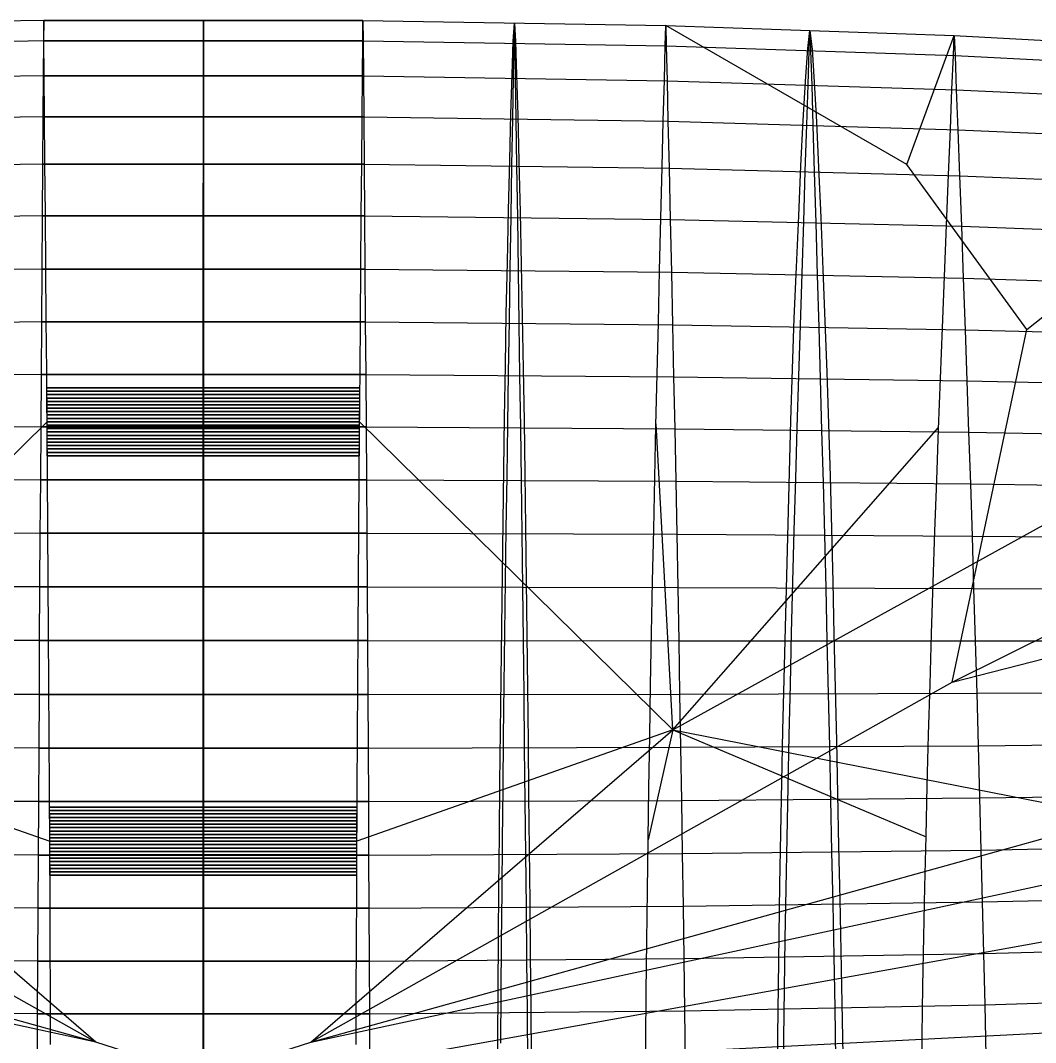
# Model space of a CAD drawing. Extents: x -449 to 449, y -4 to 308.
# Drawn here: x -32.1 to 146.2, y 128.7 to 308.2 of the extents above; entities that cross this region are included whole.
import ezdxf

# ---------------------------------------------------------------- set-up
doc = ezdxf.new("R2010")
doc.units = 0

msp = doc.modelspace()

# ---------------------------------------------------------------- linework, layer by layer
at = {"layer": 'default', "color": 5, "linetype": 'CONTINUOUS'}
for p, q in [((-28.046, 308.178, -10.977), (-81.242, 307.263, -6.182)), ((-28.046, 308.178, -10.977), (-81.242, 307.263, -6.182)), ((-28.046, 308.178, -10.977), (-28.075, 304.575, -11.647)), ((-28.046, 308.178, -10.977), (28.046, 308.178, -10.977)), ((28.046, 308.178, -10.977), (-28.046, 308.178, -10.977)), ((28.046, 308.178, -10.977), (-28.046, 308.178, -10.977)), ((28.046, 308.178, -10.977), (28.075, 304.575, -11.647)), ((28.046, 308.178, -10.977), (81.242, 307.263, -6.182)), ((28.046, 308.178, -10.977), (81.242, 307.263, -6.182)), ((81.242, 307.263, -6.182), (81.326, 303.69, -6.844)), ((81.242, 307.263, -6.182), (131.929, 305.525, 2.81)), ((81.242, 307.263, -6.182), (131.929, 305.525, 2.81)), ((131.929, 305.525, 2.81), (132.065, 302.009, 2.165)), ((131.929, 305.525, 2.81), (180.661, 302.982, 15.759)), ((131.929, 305.525, 2.81), (180.661, 302.982, 15.759)), ((-28.075, 304.575, -11.647), (-81.326, 303.69, -6.844)), ((-28.075, 304.575, -11.647), (-28.124, 298.434, -12.774)), ((-28.075, 304.575, -11.647), (28.075, 304.575, -11.647)), ((28.075, 304.575, -11.647), (-28.075, 304.575, -11.647)), ((28.075, 304.575, -11.647), (28.124, 298.434, -12.774)), ((28.075, 304.575, -11.647), (81.326, 303.69, -6.844)), ((81.326, 303.69, -6.844), (81.468, 297.6, -7.956)), ((81.326, 303.69, -6.844), (132.065, 302.009, 2.165)), ((132.065, 302.009, 2.165), (132.295, 296.016, 1.081)), ((132.065, 302.009, 2.165), (180.845, 299.55, 15.139)), ((-28.124, 298.434, -12.774), (-81.468, 297.6, -7.956)), ((-28.124, 298.434, -12.774), (-28.18, 291.238, -14.086)), ((-28.124, 298.434, -12.774), (28.124, 298.434, -12.774)), ((28.124, 298.434, -12.774), (-28.124, 298.434, -12.774)), ((28.124, 298.434, -12.774), (28.18, 291.238, -14.086)), ((28.124, 298.434, -12.774), (81.468, 297.6, -7.956)), ((81.468, 297.6, -7.956), (81.634, 290.463, -9.252)), ((81.468, 297.6, -7.956), (132.295, 296.016, 1.081)), ((132.295, 296.016, 1.081), (132.562, 288.993, -0.181)), ((132.295, 296.016, 1.081), (181.155, 293.703, 14.097)), ((-28.18, 291.238, -14.086), (-81.634, 290.463, -9.252)), ((-28.18, 291.238, -14.086), (-28.244, 282.94, -15.575)), ((-28.18, 291.238, -14.086), (28.18, 291.238, -14.086)), ((28.18, 291.238, -14.086), (-28.18, 291.238, -14.086)), ((28.18, 291.238, -14.086), (28.244, 282.94, -15.575)), ((28.18, 291.238, -14.086), (81.634, 290.463, -9.252)), ((81.634, 290.463, -9.252), (81.821, 282.233, -10.721)), ((81.634, 290.463, -9.252), (132.562, 288.993, -0.181)), ((132.562, 288.993, -0.181), (132.864, 280.895, -1.614)), ((132.562, 288.993, -0.181), (181.516, 286.851, 12.883)), ((-28.244, 282.94, -15.575), (-81.821, 282.233, -10.721)), ((-28.244, 282.94, -15.575), (-28.313, 273.85, -17.184)), ((-28.244, 282.94, -15.575), (28.244, 282.94, -15.575)), ((28.244, 282.94, -15.575), (-28.244, 282.94, -15.575)), ((28.244, 282.94, -15.575), (28.313, 273.85, -17.184)), ((28.244, 282.94, -15.575), (81.821, 282.233, -10.721)), ((81.821, 282.233, -10.721), (82.024, 273.219, -12.309)), ((81.821, 282.233, -10.721), (132.864, 280.895, -1.614)), ((132.864, 280.895, -1.614), (133.192, 272.025, -3.161)), ((132.864, 280.895, -1.614), (181.925, 278.949, 11.506)), ((-28.313, 273.85, -17.184), (-82.024, 273.219, -12.309)), ((-28.313, 273.85, -17.184), (-28.383, 264.501, -18.81)), ((-28.313, 273.85, -17.184), (28.313, 273.85, -17.184)), ((28.313, 273.85, -17.184), (-28.313, 273.85, -17.184)), ((28.313, 273.85, -17.184), (28.383, 264.501, -18.81)), ((28.313, 273.85, -17.184), (82.024, 273.219, -12.309)), ((82.024, 273.219, -12.309), (82.228, 263.947, -13.914)), ((82.024, 273.219, -12.309), (133.192, 272.025, -3.161)), ((133.192, 272.025, -3.161), (133.523, 262.901, -4.726)), ((133.192, 272.025, -3.161), (182.368, 270.294, 10.018)), ((-28.383, 264.501, -18.81), (-82.228, 263.947, -13.914)), ((-28.383, 264.501, -18.81), (-28.451, 255.222, -20.391)), ((-28.383, 264.501, -18.81), (28.383, 264.501, -18.81)), ((28.383, 264.501, -18.81), (-28.383, 264.501, -18.81)), ((28.383, 264.501, -18.81), (28.451, 255.222, -20.391)), ((28.383, 264.501, -18.81), (82.228, 263.947, -13.914)), ((82.228, 263.947, -13.914), (82.428, 254.744, -15.475)), ((82.228, 263.947, -13.914), (133.523, 262.901, -4.726)), ((133.523, 262.901, -4.726), (133.844, 253.845, -6.247)), ((133.523, 262.901, -4.726), (182.815, 261.391, 8.512)), ((-28.451, 255.222, -20.391), (-82.428, 254.744, -15.475)), ((-28.451, 255.222, -20.391), (-28.517, 246.012, -21.926)), ((-28.451, 255.222, -20.391), (28.451, 255.222, -20.391)), ((28.451, 255.222, -20.391), (-28.451, 255.222, -20.391)), ((28.451, 255.222, -20.391), (28.517, 246.012, -21.926)), ((28.451, 255.222, -20.391), (82.428, 254.744, -15.475)), ((82.428, 254.744, -15.475), (82.621, 245.61, -16.99)), ((82.428, 254.744, -15.475), (133.844, 253.845, -6.247)), ((133.844, 253.845, -6.247), (134.157, 244.856, -7.725)), ((133.844, 253.845, -6.247), (183.25, 252.555, 7.049)), ((-28.517, 246.012, -21.926), (-82.621, 245.61, -16.99)), ((-28.517, 246.012, -21.926), (-28.581, 236.781, -23.43)), ((-28.517, 246.012, -21.926), (28.517, 246.012, -21.926)), ((28.517, 246.012, -21.926), (-28.517, 246.012, -21.926)), ((28.517, 246.012, -21.926), (28.581, 236.781, -23.43)), ((28.517, 246.012, -21.926), (82.621, 245.61, -16.99)), ((82.621, 245.61, -16.99), (82.81, 236.455, -18.475)), ((82.621, 245.61, -16.99), (134.157, 244.856, -7.725)), ((134.157, 244.856, -7.725), (134.463, 235.848, -9.172)), ((134.157, 244.856, -7.725), (183.673, 243.785, 5.628)), ((-28.581, 236.781, -23.43), (-82.81, 236.455, -18.475)), ((-28.581, 236.781, -23.43), (-28.644, 227.487, -24.901)), ((-28.581, 236.781, -23.43), (28.581, 236.781, -23.43)), ((28.581, 236.781, -23.43), (-28.581, 236.781, -23.43)), ((28.581, 236.781, -23.43), (28.644, 227.487, -24.901)), ((28.581, 236.781, -23.43), (82.81, 236.455, -18.475)), ((82.81, 236.455, -18.475), (82.996, 227.238, -19.927)), ((82.81, 236.455, -18.475), (134.463, 235.848, -9.172)), ((134.463, 235.848, -9.172), (134.762, 226.778, -10.588)), ((134.463, 235.848, -9.172), (184.087, 234.995, 4.235)), ((-28.644, 227.487, -24.901), (-82.996, 227.238, -19.927)), ((-28.644, 227.487, -24.901), (-28.706, 218.114, -26.334)), ((-28.644, 227.487, -24.901), (28.644, 227.487, -24.901)), ((28.644, 227.487, -24.901), (-28.644, 227.487, -24.901)), ((28.644, 227.487, -24.901), (28.706, 218.114, -26.334)), ((28.644, 227.487, -24.901), (82.996, 227.238, -19.927)), ((82.996, 227.238, -19.927), (83.176, 217.942, -21.343)), ((82.996, 227.238, -19.927), (134.762, 226.778, -10.588)), ((134.762, 226.778, -10.588), (135.054, 217.63, -11.969)), ((134.762, 226.778, -10.588), (184.492, 226.144, 2.872)), ((-28.706, 218.114, -26.334), (-83.176, 217.942, -21.343)), ((-28.706, 218.114, -26.334), (-28.766, 208.696, -27.732)), ((-28.706, 218.114, -26.334), (28.706, 218.114, -26.334)), ((28.706, 218.114, -26.334), (-28.706, 218.114, -26.334)), ((28.706, 218.114, -26.334), (28.766, 208.696, -27.732)), ((28.706, 218.114, -26.334), (83.176, 217.942, -21.343)), ((83.176, 217.942, -21.343), (83.352, 208.601, -22.723)), ((83.176, 217.942, -21.343), (135.054, 217.63, -11.969)), ((135.054, 217.63, -11.969), (135.339, 208.439, -13.315)), ((135.054, 217.63, -11.969), (184.887, 217.218, 1.544)), ((-28.766, 208.696, -27.732), (-83.352, 208.601, -22.723)), ((-28.766, 208.696, -27.732), (-28.824, 199.255, -29.081)), ((-28.766, 208.696, -27.732), (28.766, 208.696, -27.732)), ((28.766, 208.696, -27.732), (-28.766, 208.696, -27.732)), ((28.766, 208.696, -27.732), (28.824, 199.255, -29.081)), ((28.766, 208.696, -27.732), (83.352, 208.601, -22.723)), ((83.352, 208.601, -22.723), (83.522, 199.238, -24.055)), ((83.352, 208.601, -22.723), (135.339, 208.439, -13.315)), ((135.339, 208.439, -13.315), (135.614, 199.225, -14.615)), ((135.339, 208.439, -13.315), (185.272, 208.25, 0.247)), ((-28.824, 199.255, -29.081), (-83.522, 199.238, -24.055)), ((-28.824, 199.255, -29.081), (-28.88, 189.812, -30.389)), ((-28.824, 199.255, -29.081), (28.824, 199.255, -29.081)), ((28.824, 199.255, -29.081), (-28.824, 199.255, -29.081)), ((28.824, 199.255, -29.081), (28.88, 189.812, -30.389)), ((28.824, 199.255, -29.081), (83.522, 199.238, -24.055)), ((135.614, 199.225, -14.615), (185.645, 199.259, -1.004)), ((83.522, 199.238, -24.055), (83.687, 189.873, -25.347)), ((83.522, 199.238, -24.055), (135.614, 199.225, -14.615)), ((135.614, 199.225, -14.615), (135.88, 190.01, -15.876)), ((-28.88, 189.812, -30.389), (-83.687, 189.873, -25.347)), ((-28.88, 189.812, -30.389), (-28.934, 180.384, -31.652)), ((-28.88, 189.812, -30.389), (28.88, 189.812, -30.389)), ((28.88, 189.812, -30.389), (-28.88, 189.812, -30.389)), ((28.88, 189.812, -30.389), (83.687, 189.873, -25.347)), ((28.88, 189.812, -30.389), (28.934, 180.384, -31.652)), ((83.687, 189.873, -25.347), (135.88, 190.01, -15.876)), ((83.687, 189.873, -25.347), (83.846, 180.522, -26.596)), ((135.88, 190.01, -15.876), (186.006, 190.267, -2.218)), ((135.88, 190.01, -15.876), (136.138, 180.808, -17.094)), ((-28.934, 180.384, -31.652), (-83.846, 180.522, -26.596)), ((-28.934, 180.384, -31.652), (-28.987, 170.978, -32.879)), ((-28.934, 180.384, -31.652), (28.934, 180.384, -31.652)), ((28.934, 180.384, -31.652), (-28.934, 180.384, -31.652)), ((28.934, 180.384, -31.652), (83.846, 180.522, -26.596)), ((28.934, 180.384, -31.652), (28.987, 170.978, -32.879)), ((83.846, 180.522, -26.596), (136.138, 180.808, -17.094)), ((83.846, 180.522, -26.596), (84.001, 171.194, -27.808)), ((136.138, 180.808, -17.094), (186.355, 181.287, -3.392)), ((136.138, 180.808, -17.094), (136.388, 171.628, -18.277)), ((136.388, 171.628, -18.277), (186.694, 172.33, -4.532)), ((-28.987, 170.978, -32.879), (-84.001, 171.194, -27.808)), ((-28.987, 170.978, -32.879), (-29.038, 161.601, -34.059)), ((-28.987, 170.978, -32.879), (28.987, 170.978, -32.879)), ((28.987, 170.978, -32.879), (-28.987, 170.978, -32.879)), ((28.987, 170.978, -32.879), (84.001, 171.194, -27.808)), ((28.987, 170.978, -32.879), (29.038, 161.601, -34.059)), ((84.001, 171.194, -27.808), (136.388, 171.628, -18.277)), ((84.001, 171.194, -27.808), (84.15, 161.894, -28.974)), ((136.388, 171.628, -18.277), (136.629, 162.477, -19.416)), ((136.629, 162.477, -19.416), (187.02, 163.4, -5.63)), ((-29.038, 161.601, -34.059), (-84.15, 161.894, -28.974)), ((-29.038, 161.601, -34.059), (-29.086, 152.264, -35.193)), ((-29.038, 161.601, -34.059), (29.038, 161.601, -34.059)), ((29.038, 161.601, -34.059), (-29.038, 161.601, -34.059)), ((29.038, 161.601, -34.059), (84.15, 161.894, -28.974)), ((29.038, 161.601, -34.059), (29.086, 152.264, -35.193)), ((84.15, 161.894, -28.974), (136.629, 162.477, -19.416)), ((84.15, 161.894, -28.974), (84.293, 152.634, -30.094)), ((136.629, 162.477, -19.416), (136.86, 153.364, -20.509)), ((136.86, 153.364, -20.509), (187.333, 154.508, -6.684)), ((-29.086, 152.264, -35.193), (-84.293, 152.634, -30.094)), ((29.086, 152.264, -35.193), (84.293, 152.634, -30.094)), ((84.293, 152.634, -30.094), (136.86, 153.364, -20.509)), ((84.293, 152.634, -30.094), (84.429, 143.417, -31.161)), ((136.86, 153.364, -20.509), (137.081, 144.294, -21.552)), ((-29.086, 152.264, -35.193), (-29.133, 142.971, -36.273)), ((-29.086, 152.264, -35.193), (29.086, 152.264, -35.193)), ((29.086, 152.264, -35.193), (-29.086, 152.264, -35.193)), ((29.086, 152.264, -35.193), (29.133, 142.971, -36.273)), ((137.081, 144.294, -21.552), (187.632, 145.658, -7.69)), ((84.429, 143.417, -31.161), (137.081, 144.294, -21.552)), ((137.081, 144.294, -21.552), (137.289, 135.281, -22.538)), ((-29.133, 142.971, -36.273), (-84.429, 143.417, -31.161)), ((-29.133, 142.971, -36.273), (-29.177, 133.736, -37.294)), ((-29.133, 142.971, -36.273), (29.133, 142.971, -36.273)), ((29.133, 142.971, -36.273), (-29.133, 142.971, -36.273)), ((29.133, 142.971, -36.273), (84.429, 143.417, -31.161)), ((29.133, 142.971, -36.273), (29.177, 133.736, -37.294)), ((84.429, 143.417, -31.161), (84.558, 134.258, -32.17)), ((137.289, 135.281, -22.538), (187.915, 136.863, -8.641)), ((84.558, 134.258, -32.17), (137.289, 135.281, -22.538)), ((137.289, 135.281, -22.538), (137.484, 126.352, -23.461)), ((-29.177, 133.736, -37.294), (-84.558, 134.258, -32.17)), ((-29.177, 133.736, -37.294), (-29.218, 124.587, -38.249)), ((-29.177, 133.736, -37.294), (29.177, 133.736, -37.294)), ((29.177, 133.736, -37.294), (-29.177, 133.736, -37.294)), ((29.177, 133.736, -37.294), (84.558, 134.258, -32.17)), ((29.177, 133.736, -37.294), (29.218, 124.587, -38.249)), ((84.558, 134.258, -32.17), (84.678, 125.184, -33.115))]:
    msp.add_line(p, q, dxfattribs=at)
at = {"layer": 'default', "color": 3, "linetype": 'CONTINUOUS'}
for p, q in [((-28.015, 304.6, -10.246), (-28.046, 308.178, -10.977)), ((28.015, 304.6, -10.246), (28.046, 308.178, -10.977)), ((81.15, 303.714, -5.465), (81.242, 307.263, -6.182)), ((131.782, 302.032, 3.504), (131.929, 305.525, 2.81)), ((-27.962, 298.501, -9.012), (-28.015, 304.6, -10.246)), ((27.962, 298.501, -9.012), (28.015, 304.6, -10.246)), ((80.996, 297.664, -4.251), (81.15, 303.714, -5.465)), ((131.534, 296.076, 4.677), (131.782, 302.032, 3.504)), ((-27.9, 291.347, -7.575), (-27.962, 298.501, -9.012)), ((27.9, 291.347, -7.575), (27.962, 298.501, -9.012)), ((80.815, 290.568, -2.84), (80.996, 297.664, -4.251)), ((131.245, 289.092, 6.043), (131.534, 296.076, 4.677)), ((-27.83, 283.104, -5.942), (-27.9, 291.347, -7.575)), ((27.83, 283.104, -5.942), (27.9, 291.347, -7.575)), ((80.611, 282.393, -1.235), (80.815, 290.568, -2.84)), ((130.917, 281.045, 7.594), (131.245, 289.092, 6.043)), ((-27.754, 274.089, -4.176), (-27.83, 283.104, -5.942)), ((27.754, 274.089, -4.176), (27.83, 283.104, -5.942)), ((80.389, 273.45, 0.501), (80.611, 282.393, -1.235)), ((130.562, 272.243, 9.273), (130.917, 281.045, 7.594)), ((-27.677, 264.816, -2.386), (-27.754, 274.089, -4.176)), ((27.677, 264.816, -2.386), (27.754, 274.089, -4.176)), ((80.165, 264.252, 2.26), (80.389, 273.45, 0.501)), ((130.203, 263.189, 10.974), (130.562, 272.243, 9.273)), ((-27.603, 255.618, -0.644), (-27.677, 264.816, -2.386)), ((27.603, 255.618, -0.644), (27.677, 264.816, -2.386)), ((79.946, 255.128, 3.971), (80.165, 264.252, 2.26)), ((129.853, 254.209, 12.629), (130.203, 263.189, 10.974)), ((-27.53, 246.489, 1.055), (-27.603, 255.618, -0.644)), ((27.53, 246.489, 1.055), (27.603, 255.618, -0.644)), ((79.733, 246.074, 5.64), (79.946, 255.128, 3.971)), ((129.511, 245.297, 14.243), (129.853, 254.209, 12.629)), ((-27.459, 237.362, 2.713), (-27.53, 246.489, 1.055)), ((27.459, 237.362, 2.713), (27.53, 246.489, 1.055)), ((79.526, 237.021, 7.269), (79.733, 246.074, 5.64)), ((129.179, 236.386, 15.817), (129.511, 245.297, 14.243)), ((-27.389, 228.194, 4.331), (-27.459, 237.362, 2.713)), ((27.389, 228.194, 4.331), (27.459, 237.362, 2.713)), ((79.323, 227.927, 8.859), (79.526, 237.021, 7.269)), ((128.854, 227.435, 17.353), (129.179, 236.386, 15.817)), ((-27.322, 218.996, 5.891), (-27.389, 228.194, 4.331)), ((27.322, 218.996, 5.891), (27.389, 228.194, 4.331)), ((79.127, 218.803, 10.392), (79.323, 227.927, 8.859)), ((128.54, 218.455, 18.835), (128.854, 227.435, 17.353)), ((-27.258, 209.801, 7.39), (-27.322, 218.996, 5.891)), ((27.258, 209.801, 7.39), (27.322, 218.996, 5.891)), ((78.939, 209.683, 11.864), (79.127, 218.803, 10.392)), ((128.239, 209.478, 20.258), (128.54, 218.455, 18.835)), ((-27.197, 200.629, 8.813), (-27.258, 209.801, 7.39)), ((27.197, 200.629, 8.813), (27.258, 209.801, 7.39)), ((78.761, 200.585, 13.262), (78.939, 209.683, 11.864)), ((127.954, 200.524, 21.608), (128.239, 209.478, 20.258)), ((-27.139, 191.485, 10.16), (-27.197, 200.629, 8.813)), ((27.139, 191.485, 10.16), (27.197, 200.629, 8.813)), ((78.592, 191.515, 14.584), (78.761, 200.585, 13.262)), ((127.684, 191.596, 22.885), (127.954, 200.524, 21.608)), ((-27.084, 182.362, 11.427), (-27.139, 191.485, 10.16)), ((27.084, 182.362, 11.427), (27.139, 191.485, 10.16)), ((78.434, 182.467, 15.828), (78.592, 191.515, 14.584)), ((127.43, 182.69, 24.086), (127.684, 191.596, 22.885)), ((-27.033, 173.246, 12.611), (-27.084, 182.362, 11.427)), ((27.033, 173.246, 12.611), (27.084, 182.362, 11.427)), ((78.285, 173.425, 16.99), (78.434, 182.467, 15.828)), ((127.193, 173.791, 25.208), (127.43, 182.69, 24.086)), ((-26.986, 164.139, 13.71), (-27.033, 173.246, 12.611)), ((26.986, 164.139, 13.71), (27.033, 173.246, 12.611)), ((78.148, 164.392, 18.068), (78.285, 173.425, 16.99)), ((126.973, 164.9, 26.248), (127.193, 173.791, 25.208)), ((-26.943, 155.07, 14.721), (-26.986, 164.139, 13.71)), ((26.943, 155.07, 14.721), (26.986, 164.139, 13.71)), ((78.021, 155.396, 19.061), (78.148, 164.392, 18.068)), ((126.77, 156.046, 27.205), (126.973, 164.9, 26.248)), ((-26.904, 146.064, 15.635), (-26.943, 155.07, 14.721)), ((26.904, 146.064, 15.635), (26.943, 155.07, 14.721)), ((77.907, 146.463, 19.957), (78.021, 155.396, 19.061)), ((126.588, 147.255, 28.068), (126.77, 156.046, 27.205)), ((126.426, 138.551, 28.834), (126.588, 147.255, 28.068)), ((-26.869, 137.148, 16.446), (-26.904, 146.064, 15.635)), ((26.869, 137.148, 16.446), (26.904, 146.064, 15.635)), ((77.806, 137.62, 20.751), (77.907, 146.463, 19.957)), ((126.286, 129.924, 29.495), (126.426, 138.551, 28.834)), ((-26.839, 128.311, 17.147), (-26.869, 137.148, 16.446)), ((26.839, 128.311, 17.147), (26.869, 137.148, 16.446)), ((77.718, 128.854, 21.439), (77.806, 137.62, 20.751)), ((126.172, 121.335, 30.037), (126.286, 129.924, 29.495)), ((77.646, 120.128, 22.004), (77.718, 128.854, 21.439))]:
    msp.add_line(p, q, dxfattribs=at)
at = {"layer": 'default', "color": 4, "linetype": 'CONTINUOUS'}
for p, q in [((0, 308.178, -10.977), (-0.001, 304.914, -13.487)), ((-0.001, 304.981, -8.372), (0, 308.178, -10.977)), ((0, 308.178, -10.977), (0.001, 304.914, -13.487)), ((0.001, 304.981, -8.372), (0, 308.178, -10.977)), ((54.432, 304.52, -6.072), (54.644, 307.721, -8.58)), ((54.644, 307.721, -8.58), (54.85, 304.456, -10.992)), ((106.178, 303.224, 0.729), (106.586, 306.394, -1.686)), ((106.586, 306.394, -1.686), (106.978, 303.162, -4.006)), ((-0.002, 299.124, -5.919), (-0.001, 304.981, -8.372)), ((-0.001, 304.914, -13.487), (-0.001, 298.99, -15.814)), ((0.002, 299.124, -5.919), (0.001, 304.981, -8.372)), ((0.001, 304.914, -13.487), (0.001, 298.99, -15.814)), ((54.23, 298.677, -3.689), (54.432, 304.52, -6.072)), ((54.85, 304.456, -10.992), (55.042, 298.548, -13.251)), ((105.79, 297.444, 3.032), (106.178, 303.224, 0.729)), ((106.978, 303.162, -4.006), (107.348, 297.321, -6.191)), ((-0.004, 292.16, -3.497), (-0.002, 299.124, -5.919)), ((-0.001, 298.99, -15.814), (-0.004, 291.964, -18.102)), ((0.001, 298.99, -15.814), (0.004, 291.964, -18.102)), ((0.004, 292.16, -3.497), (0.002, 299.124, -5.919)), ((54.032, 291.733, -1.327), (54.23, 298.677, -3.689)), ((55.042, 298.548, -13.251), (55.235, 291.543, -15.481)), ((105.406, 290.579, 5.32), (105.79, 297.444, 3.032)), ((107.348, 297.321, -6.191), (107.716, 290.398, -8.353)), ((-0.005, 284.086, -0.961), (-0.004, 292.16, -3.497)), ((-0.004, 291.964, -18.102), (-0.005, 283.815, -20.491)), ((0.005, 284.086, -0.961), (0.004, 292.16, -3.497)), ((0.004, 291.964, -18.102), (0.005, 283.815, -20.491)), ((53.822, 283.685, 1.151), (54.032, 291.733, -1.327)), ((55.235, 291.543, -15.481), (55.434, 283.422, -17.815)), ((105.001, 282.622, 7.722), (105.406, 290.579, 5.32)), ((107.716, 290.398, -8.353), (108.1, 282.372, -10.62)), ((-0.008, 275.205, 1.562), (-0.005, 284.086, -0.961)), ((-0.005, 283.815, -20.491), (-0.008, 274.858, -22.929)), ((0.008, 275.205, 1.562), (0.005, 284.086, -0.961)), ((0.005, 283.815, -20.491), (0.008, 274.858, -22.929)), ((53.615, 274.834, 3.623), (53.822, 283.685, 1.151)), ((55.434, 283.422, -17.815), (55.639, 274.496, -20.201)), ((104.599, 273.874, 10.119), (105.001, 282.622, 7.722)), ((108.1, 282.372, -10.62), (108.494, 273.552, -12.938)), ((-0.011, 266.041, 4.022), (-0.008, 275.205, 1.562)), ((-0.008, 274.858, -22.929), (-0.011, 265.603, -25.208)), ((0.011, 266.041, 4.022), (0.008, 275.205, 1.562)), ((0.008, 274.858, -22.929), (0.011, 265.603, -25.208)), ((53.413, 265.703, 6.035), (53.615, 274.834, 3.623)), ((55.639, 274.496, -20.201), (55.832, 265.275, -22.437)), ((104.206, 264.849, 12.461), (104.599, 273.874, 10.119)), ((108.494, 273.552, -12.938), (108.864, 264.441, -15.115)), ((-0.011, 256.935, 6.37), (-0.011, 266.041, 4.022)), ((0.011, 256.935, 6.37), (0.011, 266.041, 4.022)), ((53.218, 256.629, 8.339), (53.413, 265.703, 6.035)), ((-0.011, 265.603, -25.208), (-0.012, 256.403, -27.401)), ((0.011, 265.603, -25.208), (0.012, 256.403, -27.401)), ((55.832, 265.275, -22.437), (56.016, 256.11, -24.589)), ((103.832, 255.878, 14.678), (104.206, 264.849, 12.461)), ((108.864, 264.441, -15.115), (109.219, 255.385, -17.211)), ((-0.015, 247.829, 8.339), (-0.011, 256.935, 6.37)), ((0.015, 247.829, 8.339), (0.011, 256.935, 6.37)), ((-0.012, 256.403, -27.401), (-0.013, 247.26, -29.504)), ((0.012, 256.403, -27.401), (0.013, 247.26, -29.504)), ((53.057, 247.559, 10.28), (53.218, 256.629, 8.339)), ((56.016, 256.11, -24.589), (56.192, 247.002, -26.653)), ((103.514, 246.919, 16.587), (103.832, 255.878, 14.678)), ((109.219, 255.385, -17.211), (109.56, 246.386, -19.221)), ((-0.017, 238.666, 9.994), (-0.015, 247.829, 8.339)), ((0.017, 238.666, 9.994), (0.015, 247.829, 8.339)), ((-0.013, 247.26, -29.504), (-0.017, 238.045, -31.302)), ((0.013, 247.26, -29.504), (0.017, 238.045, -31.302)), ((52.92, 238.435, 11.921), (53.057, 247.559, 10.28)), ((56.192, 247.002, -26.653), (56.347, 237.825, -28.427)), ((103.246, 237.904, 18.186), (103.514, 246.919, 16.587)), ((109.56, 246.386, -19.221), (109.856, 237.319, -20.954)), ((-0.023, 229.454, 11.611), (-0.017, 238.666, 9.994)), ((-0.017, 238.045, -31.302), (-0.02, 228.714, -32.787)), ((0.023, 229.454, 11.611), (0.017, 238.666, 9.994)), ((0.017, 238.045, -31.302), (0.02, 228.714, -32.787)), ((52.789, 229.262, 13.524), (52.92, 238.435, 11.921)), ((56.347, 237.825, -28.427), (56.475, 228.533, -29.902)), ((102.987, 228.841, 19.749), (103.246, 237.904, 18.186)), ((109.856, 237.319, -20.954), (110.103, 228.141, -22.401)), ((-0.022, 220.207, 13.172), (-0.023, 229.454, 11.611)), ((-0.02, 228.714, -32.787), (-0.017, 219.304, -34.234)), ((0.02, 228.714, -32.787), (0.017, 219.304, -34.234)), ((0.022, 220.207, 13.172), (0.023, 229.454, 11.611)), ((52.657, 220.054, 15.07), (52.789, 229.262, 13.524)), ((56.475, 228.533, -29.902), (56.594, 219.164, -31.34)), ((102.732, 219.743, 21.256), (102.987, 228.841, 19.749)), ((110.103, 228.141, -22.401), (110.339, 218.886, -23.812)), ((-0.026, 210.96, 14.671), (-0.022, 220.207, 13.172)), ((-0.017, 219.304, -34.234), (-0.021, 209.849, -35.645)), ((0.017, 219.304, -34.234), (0.021, 209.849, -35.645)), ((0.026, 210.96, 14.671), (0.022, 220.207, 13.172)), ((52.535, 210.847, 16.557), (52.657, 220.054, 15.07)), ((56.594, 219.164, -31.34), (56.717, 209.749, -32.742)), ((102.492, 210.647, 22.704), (102.732, 219.743, 21.256)), ((110.339, 218.886, -23.812), (110.575, 209.585, -25.187)), ((-0.026, 201.73, 16.096), (-0.026, 210.96, 14.671)), ((0.026, 201.73, 16.096), (0.026, 210.96, 14.671)), ((52.415, 201.657, 17.968), (52.535, 210.847, 16.557)), ((102.26, 201.567, 24.079), (102.492, 210.647, 22.704)), ((-0.021, 209.849, -35.645), (-0.016, 200.37, -37.007)), ((0.021, 209.849, -35.645), (0.016, 200.37, -37.007)), ((56.717, 209.749, -32.742), (56.828, 200.311, -34.095)), ((110.575, 209.585, -25.187), (110.796, 200.262, -26.516)), ((-0.028, 192.527, 17.443), (-0.026, 201.73, 16.096)), ((0.028, 192.527, 17.443), (0.026, 201.73, 16.096)), ((52.303, 192.493, 19.304), (52.415, 201.657, 17.968)), ((102.041, 192.514, 25.38), (102.26, 201.567, 24.079)), ((-0.016, 200.37, -37.007), (-0.017, 190.894, -38.327)), ((0.016, 200.37, -37.007), (0.017, 190.894, -38.327)), ((56.828, 200.311, -34.095), (56.94, 190.875, -35.406)), ((110.796, 200.262, -26.516), (111.014, 190.941, -27.802)), ((-0.03, 183.341, 18.712), (-0.028, 192.527, 17.443)), ((0.03, 183.341, 18.712), (0.028, 192.527, 17.443)), ((52.198, 183.348, 20.56), (52.303, 192.493, 19.304)), ((101.836, 183.479, 26.604), (102.041, 192.514, 25.38)), ((-0.017, 190.894, -38.327), (-0.013, 181.435, -39.602)), ((0.017, 190.894, -38.327), (0.013, 181.435, -39.602)), ((56.94, 190.875, -35.406), (57.044, 181.457, -36.673)), ((111.014, 190.941, -27.802), (111.221, 181.637, -29.047)), ((-0.031, 174.159, 19.899), (-0.03, 183.341, 18.712)), ((0.031, 174.159, 19.899), (0.03, 183.341, 18.712)), ((52.1, 174.206, 21.736), (52.198, 183.348, 20.56)), ((101.648, 174.444, 27.729), (101.836, 183.479, 26.604)), ((-0.013, 181.435, -39.602), (-0.017, 171.998, -40.84)), ((0.013, 181.435, -39.602), (0.017, 171.998, -40.84)), ((57.044, 181.457, -36.673), (57.153, 172.06, -37.903)), ((111.221, 181.637, -29.047), (111.428, 172.354, -30.254)), ((-0.03, 164.986, 20.999), (-0.031, 174.159, 19.899)), ((0.03, 164.986, 20.999), (0.031, 174.159, 19.899)), ((52.006, 165.072, 22.826), (52.1, 174.206, 21.736)), ((101.468, 165.421, 28.789), (101.648, 174.444, 27.729)), ((111.428, 172.354, -30.254), (111.624, 163.097, -31.416)), ((-0.017, 171.998, -40.84), (-0.017, 162.587, -42.031)), ((0.017, 171.998, -40.84), (0.017, 162.587, -42.031)), ((57.153, 172.06, -37.903), (57.253, 162.689, -39.086)), ((101.306, 156.432, 29.767), (101.468, 165.421, 28.789)), ((-0.033, 155.846, 22.013), (-0.03, 164.986, 20.999)), ((0.033, 155.846, 22.013), (0.03, 164.986, 20.999)), ((51.924, 155.973, 23.831), (52.006, 165.072, 22.826)), ((-0.017, 162.587, -42.031), (-0.019, 153.212, -43.175)), ((0.017, 162.587, -42.031), (0.019, 153.212, -43.175)), ((57.253, 162.689, -39.086), (57.352, 153.354, -40.223)), ((111.624, 163.097, -31.416), (111.815, 153.876, -32.532)), ((101.158, 147.501, 30.648), (101.306, 156.432, 29.767)), ((-0.034, 146.766, 22.929), (-0.033, 155.846, 22.013)), ((0.034, 146.766, 22.929), (0.033, 155.846, 22.013)), ((51.848, 146.932, 24.738), (51.924, 155.973, 23.831)), ((-0.019, 153.212, -43.175), (-0.021, 143.877, -44.266)), ((0.019, 153.212, -43.175), (0.021, 143.877, -44.266)), ((57.352, 153.354, -40.223), (57.446, 144.06, -41.307)), ((111.815, 153.876, -32.532), (111.997, 144.695, -33.597)), ((101.029, 138.653, 31.431), (101.158, 147.501, 30.648)), ((-0.037, 137.769, 23.743), (-0.034, 146.766, 22.929)), ((0.037, 137.769, 23.743), (0.034, 146.766, 22.929)), ((51.783, 137.976, 25.543), (51.848, 146.932, 24.738)), ((-0.021, 143.877, -44.266), (-0.022, 134.597, -45.297)), ((0.021, 143.877, -44.266), (0.022, 134.597, -45.297)), ((57.446, 144.06, -41.307), (57.534, 134.819, -42.332)), ((111.997, 144.695, -33.597), (112.169, 135.566, -34.604)), ((100.921, 129.872, 32.11), (101.029, 138.653, 31.431)), ((-0.044, 128.84, 24.448), (-0.037, 137.769, 23.743)), ((0.044, 128.84, 24.448), (0.037, 137.769, 23.743)), ((51.73, 129.087, 26.242), (51.783, 137.976, 25.543)), ((57.534, 134.819, -42.332), (57.619, 125.658, -43.292)), ((112.169, 135.566, -34.604), (112.331, 126.517, -35.547)), ((-0.022, 134.597, -45.297), (-0.026, 125.395, -46.263)), ((0.022, 134.597, -45.297), (0.026, 125.395, -46.263)), ((100.83, 121.118, 32.667), (100.921, 129.872, 32.11)), ((-0.048, 119.937, 25.029), (-0.044, 128.84, 24.448)), ((0.048, 119.937, 25.029), (0.044, 128.84, 24.448)), ((51.685, 120.225, 26.816), (51.73, 129.087, 26.242))]:
    msp.add_line(p, q, dxfattribs=at)
at = {"layer": 'default', "color": 7, "linetype": 'CONTINUOUS'}
for p, q in [((0, 308.178, -10.977), (0, 304.575, -11.647)), ((0, 304.6, -10.246), (0, 308.178, -10.977)), ((54.583, 304.157, -7.855), (54.644, 307.721, -8.58)), ((54.644, 307.721, -8.58), (54.701, 304.132, -9.245)), ((106.466, 302.873, -0.98), (106.586, 306.394, -1.686)), ((106.586, 306.394, -1.686), (106.696, 302.849, -2.339)), ((0, 298.501, -9.012), (0, 304.6, -10.246)), ((0, 304.575, -11.647), (0, 298.434, -12.774)), ((54.479, 298.082, -6.632), (54.583, 304.157, -7.855)), ((54.701, 304.132, -9.245), (54.796, 298.017, -10.365)), ((106.265, 296.87, 0.213), (106.466, 302.873, -0.98)), ((106.696, 302.849, -2.339), (106.881, 296.808, -3.438)), ((0, 291.347, -7.575), (0, 298.501, -9.012)), ((0, 298.434, -12.774), (0, 291.238, -14.086)), ((54.358, 290.957, -5.207), (54.479, 298.082, -6.632)), ((54.796, 298.017, -10.365), (54.907, 290.85, -11.669)), ((106.03, 289.83, 1.601), (106.265, 296.87, 0.213)), ((106.881, 296.808, -3.438), (107.098, 289.728, -4.716)), ((0, 283.104, -5.942), (0, 291.347, -7.575)), ((0, 291.238, -14.086), (0, 282.94, -15.575)), ((54.22, 282.749, -3.589), (54.358, 290.957, -5.207)), ((54.907, 290.85, -11.669), (55.032, 282.586, -13.148)), ((105.764, 281.719, 3.18), (106.03, 289.83, 1.601)), ((107.098, 289.728, -4.716), (107.343, 281.564, -6.168)), ((0, 274.089, -4.176), (0, 283.104, -5.942)), ((0, 282.94, -15.575), (0, 273.85, -17.184)), ((54.072, 273.77, -1.837), (54.22, 282.749, -3.589)), ((55.032, 282.586, -13.148), (55.168, 273.535, -14.746)), ((105.476, 272.847, 4.887), (105.764, 281.719, 3.18)), ((107.343, 281.564, -6.168), (107.608, 272.622, -7.735)), ((0, 264.816, -2.386), (0, 274.089, -4.176)), ((0, 273.85, -17.184), (0, 264.501, -18.81)), ((53.921, 264.534, -0.063), (54.072, 273.77, -1.837)), ((55.168, 273.535, -14.746), (55.306, 264.224, -16.362)), ((105.184, 263.721, 6.617), (105.476, 272.847, 4.887)), ((107.608, 272.622, -7.735), (107.876, 263.424, -9.32)), ((0, 255.618, -0.644), (0, 264.816, -2.386)), ((0, 264.501, -18.81), (0, 255.222, -20.391)), ((53.775, 255.373, 1.664), (53.921, 264.534, -0.063)), ((55.306, 264.224, -16.362), (55.439, 254.983, -17.933)), ((104.9, 254.669, 8.3), (105.184, 263.721, 6.617)), ((107.876, 263.424, -9.32), (108.136, 254.294, -10.861)), ((0, 246.489, 1.055), (0, 255.618, -0.644)), ((0, 255.222, -20.391), (0, 246.012, -21.926)), ((53.632, 246.282, 3.348), (53.775, 255.373, 1.664)), ((55.439, 254.983, -17.933), (55.569, 245.811, -19.458)), ((104.622, 245.685, 9.942), (104.9, 254.669, 8.3)), ((108.136, 254.294, -10.861), (108.389, 245.233, -12.358)), ((0, 237.362, 2.713), (0, 246.489, 1.055)), ((0, 246.012, -21.926), (0, 236.781, -23.43)), ((53.492, 237.192, 4.991), (53.632, 246.282, 3.348)), ((55.569, 245.811, -19.458), (55.696, 236.618, -20.952)), ((104.352, 236.703, 11.543), (104.622, 245.685, 9.942)), ((108.389, 245.233, -12.358), (108.637, 236.152, -13.824)), ((0, 228.194, 4.331), (0, 237.362, 2.713)), ((53.356, 228.06, 6.595), (53.492, 237.192, 4.991)), ((0, 236.781, -23.43), (0, 227.487, -24.901)), ((55.696, 236.618, -20.952), (55.82, 227.362, -22.414)), ((104.088, 227.681, 13.106), (104.352, 236.703, 11.543)), ((108.637, 236.152, -13.824), (108.879, 227.008, -15.258)), ((0, 218.996, 5.891), (0, 228.194, 4.331)), ((53.225, 218.899, 8.142), (53.356, 228.06, 6.595)), ((0, 227.487, -24.901), (0, 218.114, -26.334)), ((55.82, 227.362, -22.414), (55.941, 218.028, -23.838)), ((103.834, 218.629, 14.613), (104.088, 227.681, 13.106)), ((108.879, 227.008, -15.258), (109.115, 217.786, -16.656)), ((0, 209.801, 7.39), (0, 218.996, 5.891)), ((0, 218.114, -26.334), (0, 208.696, -27.732)), ((53.099, 209.742, 9.627), (53.225, 218.899, 8.142)), ((55.941, 218.028, -23.838), (56.059, 208.649, -25.227)), ((103.589, 209.581, 16.061), (103.834, 218.629, 14.613)), ((109.115, 217.786, -16.656), (109.346, 208.52, -18.019)), ((0, 200.629, 8.813), (0, 209.801, 7.39)), ((0, 208.696, -27.732), (0, 199.255, -29.081)), ((52.979, 200.607, 11.038), (53.099, 209.742, 9.627)), ((56.059, 208.649, -25.227), (56.173, 199.246, -26.568)), ((103.358, 200.554, 17.435), (103.589, 209.581, 16.061)), ((109.346, 208.52, -18.019), (109.568, 199.232, -19.335)), ((0, 191.485, 10.16), (0, 200.629, 8.813)), ((0, 199.255, -29.081), (0, 189.812, -30.389)), ((52.866, 191.5, 12.372), (52.979, 200.607, 11.038)), ((103.138, 191.556, 18.734), (103.358, 200.554, 17.435)), ((56.173, 199.246, -26.568), (56.284, 189.843, -27.868)), ((109.568, 199.232, -19.335), (109.784, 189.941, -20.611)), ((0, 182.362, 11.427), (0, 191.485, 10.16)), ((52.759, 182.414, 13.627), (52.866, 191.5, 12.372)), ((102.932, 182.579, 19.957), (103.138, 191.556, 18.734)), ((0, 189.812, -30.389), (0, 180.384, -31.652)), ((56.284, 189.843, -27.868), (56.39, 180.453, -29.124)), ((109.784, 189.941, -20.611), (109.992, 180.665, -21.845)), ((0, 173.246, 12.611), (0, 182.362, 11.427)), ((52.659, 173.335, 14.801), (52.759, 182.414, 13.627)), ((102.739, 173.608, 21.099), (102.932, 182.579, 19.957)), ((0, 180.384, -31.652), (0, 170.978, -32.879)), ((56.39, 180.453, -29.124), (56.494, 171.086, -30.344)), ((109.992, 180.665, -21.845), (110.195, 171.411, -23.043)), ((0, 164.139, 13.71), (0, 173.246, 12.611)), ((52.567, 164.266, 15.889), (52.659, 173.335, 14.801)), ((102.56, 164.646, 22.158), (102.739, 173.608, 21.099)), ((0, 170.978, -32.879), (0, 161.601, -34.059)), ((56.494, 171.086, -30.344), (56.594, 161.748, -31.517)), ((110.195, 171.411, -23.043), (110.389, 162.186, -24.195)), ((0, 155.07, 14.721), (0, 164.139, 13.71)), ((52.482, 155.233, 16.891), (52.567, 164.266, 15.889)), ((102.396, 155.721, 23.133), (102.56, 164.646, 22.158)), ((0, 161.601, -34.059), (0, 152.264, -35.193)), ((56.594, 161.748, -31.517), (56.69, 152.449, -32.643)), ((110.389, 162.186, -24.195), (110.576, 152.999, -25.302)), ((0, 146.064, 15.635), (0, 155.07, 14.721)), ((52.405, 146.264, 17.796), (52.482, 155.233, 16.891)), ((102.247, 146.859, 24.012), (102.396, 155.721, 23.133)), ((110.576, 152.999, -25.302), (110.755, 143.856, -26.357)), ((0, 152.264, -35.193), (0, 142.971, -36.273)), ((56.69, 152.449, -32.643), (56.781, 143.194, -33.717)), ((0, 137.148, 16.446), (0, 146.064, 15.635)), ((52.337, 137.384, 18.599), (52.405, 146.264, 17.796)), ((102.116, 138.085, 24.793), (102.247, 146.859, 24.012)), ((110.755, 143.856, -26.357), (110.923, 134.77, -27.354)), ((0, 142.971, -36.273), (0, 133.736, -37.294)), ((56.781, 143.194, -33.717), (56.867, 133.997, -34.732)), ((0, 128.311, 17.147), (0, 137.148, 16.446)), ((52.278, 128.582, 19.293), (52.337, 137.384, 18.599)), ((102.002, 129.389, 25.467), (102.116, 138.085, 24.793)), ((110.923, 134.77, -27.354), (111.081, 125.768, -28.288)), ((0, 133.736, -37.294), (0, 124.587, -38.249)), ((56.867, 133.997, -34.732), (56.948, 124.886, -35.682)), ((101.909, 120.732, 26.02), (102.002, 129.389, 25.467))]:
    msp.add_line(p, q, dxfattribs=at)
at = {"layer": 'default', "color": 30, "linetype": 'CONTINUOUS'}
for p, q in [((123.621, 282.898, 91.035), (81.242, 307.263, -6.182)), ((123.621, 282.898, 91.035), (131.929, 305.525, 2.81)), ((144.663, 253.878, 205.556), (123.621, 282.898, 91.035)), ((144.663, 253.878, 205.556), (180.807, 282.816, 94.848)), ((131.547, 191.954, 446.376), (144.663, 253.878, 205.556)), ((131.547, 191.954, 446.376), (231.943, 242.011, 259.456)), ((131.547, 191.954, 446.376), (269.49, 227.249, 320.574)), ((-18.907, 128.76, 683.481), (-131.547, 191.954, 446.376)), ((18.907, 128.76, 683.481), (131.547, 191.954, 446.376))]:
    msp.add_line(p, q, dxfattribs=at)
at = {"layer": 'default', "color": 2, "linetype": 'CONTINUOUS'}
for p, q in [((-27.503, 243.062, 1.677), (-27.508, 243.659, 1.569)), ((-27.508, 243.659, 1.569), (27.508, 243.659, 1.569)), ((27.508, 243.659, 1.569), (-27.508, 243.659, 1.569)), ((-27.503, 243.062, 1.677), (-27.508, 243.062, 1.569)), ((-27.498, 242.466, 1.786), (-27.503, 243.062, 1.677)), ((-27.503, 243.062, 1.677), (27.503, 243.062, 1.677)), ((27.503, 243.062, 1.677), (-27.503, 243.062, 1.677)), ((-27.498, 242.466, 1.786), (-27.503, 242.466, 1.677)), ((-27.494, 241.869, 1.894), (-27.498, 242.466, 1.786)), ((-27.498, 242.466, 1.786), (27.498, 242.466, 1.786)), ((27.498, 242.466, 1.786), (-27.498, 242.466, 1.786)), ((27.494, 241.869, 1.894), (27.498, 242.466, 1.786)), ((27.498, 242.466, 1.786), (27.503, 243.062, 1.677)), ((27.498, 242.466, 1.786), (27.503, 242.466, 1.677)), ((27.503, 243.062, 1.677), (27.508, 243.659, 1.569)), ((27.503, 243.062, 1.677), (27.508, 243.062, 1.569)), ((-27.494, 241.869, 1.894), (-27.498, 241.869, 1.786)), ((-27.489, 241.273, 2.002), (-27.494, 241.869, 1.894)), ((-27.494, 241.869, 1.894), (27.494, 241.869, 1.894)), ((27.494, 241.869, 1.894), (-27.494, 241.869, 1.894)), ((-27.489, 241.273, 2.002), (-27.494, 241.273, 1.894)), ((-27.484, 240.676, 2.111), (-27.489, 241.273, 2.002)), ((-27.489, 241.273, 2.002), (27.489, 241.273, 2.002)), ((27.489, 241.273, 2.002), (-27.489, 241.273, 2.002)), ((-27.484, 240.676, 2.111), (-27.489, 240.676, 2.002)), ((-27.48, 240.08, 2.219), (-27.484, 240.676, 2.111)), ((-27.484, 240.676, 2.111), (27.484, 240.676, 2.111)), ((27.484, 240.676, 2.111), (-27.484, 240.676, 2.111)), ((27.48, 240.08, 2.219), (27.484, 240.676, 2.111)), ((27.484, 240.676, 2.111), (27.489, 241.273, 2.002)), ((27.484, 240.676, 2.111), (27.489, 240.676, 2.002)), ((27.489, 241.273, 2.002), (27.494, 241.869, 1.894)), ((27.489, 241.273, 2.002), (27.494, 241.273, 1.894)), ((27.494, 241.869, 1.894), (27.498, 241.869, 1.786)), ((-27.48, 240.08, 2.219), (-27.484, 240.08, 2.111)), ((-27.475, 239.483, 2.327), (-27.48, 240.08, 2.219)), ((-27.48, 240.08, 2.219), (27.48, 240.08, 2.219)), ((27.48, 240.08, 2.219), (-27.48, 240.08, 2.219)), ((-27.475, 239.483, 2.327), (-27.48, 239.483, 2.219)), ((-27.47, 238.887, 2.436), (-27.475, 239.483, 2.327)), ((-27.475, 239.483, 2.327), (27.475, 239.483, 2.327)), ((27.475, 239.483, 2.327), (-27.475, 239.483, 2.327)), ((-27.47, 238.887, 2.436), (-27.475, 238.887, 2.327)), ((-27.466, 238.29, 2.544), (-27.47, 238.887, 2.436)), ((-27.47, 238.887, 2.436), (27.47, 238.887, 2.436)), ((27.47, 238.887, 2.436), (-27.47, 238.887, 2.436)), ((27.466, 238.29, 2.544), (27.47, 238.887, 2.436)), ((27.47, 238.887, 2.436), (27.475, 239.483, 2.327)), ((27.47, 238.887, 2.436), (27.475, 238.887, 2.327)), ((27.475, 239.483, 2.327), (27.48, 240.08, 2.219)), ((27.475, 239.483, 2.327), (27.48, 239.483, 2.219)), ((27.48, 240.08, 2.219), (27.484, 240.08, 2.111)), ((-27.466, 238.29, 2.544), (-27.47, 238.29, 2.436)), ((-27.461, 237.693, 2.652), (-27.466, 238.29, 2.544)), ((-27.466, 238.29, 2.544), (27.466, 238.29, 2.544)), ((27.466, 238.29, 2.544), (-27.466, 238.29, 2.544)), ((-27.461, 237.693, 2.652), (-27.466, 237.693, 2.544)), ((-27.457, 237.097, 2.759), (-27.461, 237.693, 2.652)), ((-27.461, 237.693, 2.652), (27.461, 237.693, 2.652)), ((27.461, 237.693, 2.652), (-27.461, 237.693, 2.652)), ((-27.457, 237.097, 2.759), (-27.461, 237.097, 2.652)), ((-27.452, 236.5, 2.865), (-27.457, 237.097, 2.759)), ((-27.457, 237.097, 2.759), (27.457, 237.097, 2.759)), ((27.457, 237.097, 2.759), (-27.457, 237.097, 2.759)), ((27.452, 236.5, 2.865), (27.457, 237.097, 2.759)), ((27.457, 237.097, 2.759), (27.461, 237.693, 2.652)), ((27.457, 237.097, 2.759), (27.461, 237.097, 2.652)), ((27.461, 237.693, 2.652), (27.466, 238.29, 2.544)), ((27.461, 237.693, 2.652), (27.466, 237.693, 2.544)), ((27.466, 238.29, 2.544), (27.47, 238.29, 2.436)), ((-27.452, 236.5, 2.865), (-27.457, 236.5, 2.759)), ((-27.447, 235.904, 2.97), (-27.452, 236.5, 2.865)), ((-27.452, 236.5, 2.865), (27.452, 236.5, 2.865)), ((27.452, 236.5, 2.865), (-27.452, 236.5, 2.865)), ((-27.447, 235.904, 2.97), (-27.452, 235.904, 2.865)), ((-27.443, 235.307, 3.075), (-27.447, 235.904, 2.97)), ((-27.447, 235.904, 2.97), (27.447, 235.904, 2.97)), ((27.447, 235.904, 2.97), (-27.447, 235.904, 2.97)), ((-27.443, 235.307, 3.075), (-27.447, 235.307, 2.97)), ((-27.438, 234.71, 3.181), (-27.443, 235.307, 3.075)), ((-27.443, 235.307, 3.075), (27.443, 235.307, 3.075)), ((27.443, 235.307, 3.075), (-27.443, 235.307, 3.075)), ((27.438, 234.71, 3.181), (27.443, 235.307, 3.075)), ((27.443, 235.307, 3.075), (27.447, 235.904, 2.97)), ((27.443, 235.307, 3.075), (27.447, 235.307, 2.97)), ((27.447, 235.904, 2.97), (27.452, 236.5, 2.865)), ((27.447, 235.904, 2.97), (27.452, 235.904, 2.865)), ((27.452, 236.5, 2.865), (27.457, 236.5, 2.759)), ((-27.438, 234.71, 3.181), (-27.443, 234.71, 3.075)), ((-27.434, 234.114, 3.286), (-27.438, 234.71, 3.181)), ((-27.438, 234.71, 3.181), (27.438, 234.71, 3.181)), ((27.438, 234.71, 3.181), (-27.438, 234.71, 3.181)), ((-27.434, 234.114, 3.286), (-27.438, 234.114, 3.181)), ((-27.429, 233.517, 3.391), (-27.434, 234.114, 3.286)), ((-27.434, 234.114, 3.286), (27.434, 234.114, 3.286)), ((27.434, 234.114, 3.286), (-27.434, 234.114, 3.286)), ((-27.429, 233.517, 3.391), (-27.434, 233.517, 3.286)), ((-27.425, 232.921, 3.496), (-27.429, 233.517, 3.391)), ((-27.429, 233.517, 3.391), (27.429, 233.517, 3.391)), ((27.429, 233.517, 3.391), (-27.429, 233.517, 3.391)), ((27.425, 232.921, 3.496), (27.429, 233.517, 3.391)), ((27.429, 233.517, 3.391), (27.434, 234.114, 3.286)), ((27.429, 233.517, 3.391), (27.434, 233.517, 3.286)), ((27.434, 234.114, 3.286), (27.438, 234.71, 3.181)), ((27.434, 234.114, 3.286), (27.438, 234.114, 3.181)), ((27.438, 234.71, 3.181), (27.443, 234.71, 3.075)), ((-27.425, 232.921, 3.496), (-27.429, 232.921, 3.391)), ((-27.42, 232.324, 3.602), (-27.425, 232.921, 3.496)), ((-27.425, 232.921, 3.496), (27.425, 232.921, 3.496)), ((27.425, 232.921, 3.496), (-27.425, 232.921, 3.496)), ((-27.42, 232.324, 3.602), (-27.425, 232.324, 3.496)), ((-27.416, 231.727, 3.707), (-27.42, 232.324, 3.602)), ((-27.42, 232.324, 3.602), (27.42, 232.324, 3.602)), ((27.42, 232.324, 3.602), (-27.42, 232.324, 3.602)), ((-27.416, 231.727, 3.707), (-27.42, 231.727, 3.602)), ((-27.416, 231.727, 3.707), (27.416, 231.727, 3.707)), ((27.416, 231.727, 3.707), (-27.416, 231.727, 3.707)), ((27.416, 231.727, 3.707), (27.42, 232.324, 3.602)), ((27.416, 231.727, 3.707), (27.42, 231.727, 3.602)), ((27.42, 232.324, 3.602), (27.425, 232.921, 3.496)), ((27.42, 232.324, 3.602), (27.425, 232.324, 3.496)), ((27.425, 232.921, 3.496), (27.429, 232.921, 3.391)), ((-27.014, 169.412, 13.074), (-27.017, 170.01, 13.002)), ((-27.017, 170.01, 13.002), (27.017, 170.01, 13.002)), ((27.017, 170.01, 13.002), (-27.017, 170.01, 13.002)), ((-27.014, 169.412, 13.074), (-27.017, 169.412, 13.002)), ((-27.01, 168.814, 13.146), (-27.014, 169.412, 13.074)), ((-27.014, 169.412, 13.074), (27.014, 169.412, 13.074)), ((27.014, 169.412, 13.074), (-27.014, 169.412, 13.074)), ((-27.01, 168.814, 13.146), (-27.014, 168.814, 13.074)), ((-27.007, 168.216, 13.218), (-27.01, 168.814, 13.146)), ((-27.01, 168.814, 13.146), (27.01, 168.814, 13.146)), ((27.01, 168.814, 13.146), (-27.01, 168.814, 13.146)), ((27.007, 168.216, 13.218), (27.01, 168.814, 13.146)), ((27.01, 168.814, 13.146), (27.014, 169.412, 13.074)), ((27.01, 168.814, 13.146), (27.014, 168.814, 13.074)), ((27.014, 169.412, 13.074), (27.017, 170.01, 13.002)), ((27.014, 169.412, 13.074), (27.017, 169.412, 13.002)), ((-27.007, 168.216, 13.218), (-27.01, 168.216, 13.146)), ((-27.004, 167.619, 13.29), (-27.007, 168.216, 13.218)), ((-27.007, 168.216, 13.218), (27.007, 168.216, 13.218)), ((27.007, 168.216, 13.218), (-27.007, 168.216, 13.218)), ((-27.004, 167.619, 13.29), (-27.007, 167.619, 13.218)), ((-27.001, 167.021, 13.362), (-27.004, 167.619, 13.29)), ((-27.004, 167.619, 13.29), (27.004, 167.619, 13.29)), ((27.004, 167.619, 13.29), (-27.004, 167.619, 13.29)), ((-27.001, 167.021, 13.362), (-27.004, 167.021, 13.29)), ((-26.998, 166.423, 13.434), (-27.001, 167.021, 13.362)), ((-27.001, 167.021, 13.362), (27.001, 167.021, 13.362)), ((27.001, 167.021, 13.362), (-27.001, 167.021, 13.362)), ((26.998, 166.423, 13.434), (27.001, 167.021, 13.362)), ((27.001, 167.021, 13.362), (27.004, 167.619, 13.29)), ((27.001, 167.021, 13.362), (27.004, 167.021, 13.29)), ((27.004, 167.619, 13.29), (27.007, 168.216, 13.218)), ((27.004, 167.619, 13.29), (27.007, 167.619, 13.218)), ((27.007, 168.216, 13.218), (27.01, 168.216, 13.146)), ((-26.998, 166.423, 13.434), (-27.001, 166.423, 13.362)), ((-26.995, 165.825, 13.506), (-26.998, 166.423, 13.434)), ((-26.998, 166.423, 13.434), (26.998, 166.423, 13.434)), ((26.998, 166.423, 13.434), (-26.998, 166.423, 13.434)), ((-26.995, 165.825, 13.506), (-26.998, 165.825, 13.434)), ((-26.992, 165.227, 13.578), (-26.995, 165.825, 13.506)), ((-26.995, 165.825, 13.506), (26.995, 165.825, 13.506)), ((26.995, 165.825, 13.506), (-26.995, 165.825, 13.506)), ((-26.992, 165.227, 13.578), (-26.995, 165.227, 13.506)), ((-26.989, 164.63, 13.651), (-26.992, 165.227, 13.578)), ((-26.992, 165.227, 13.578), (26.992, 165.227, 13.578)), ((26.992, 165.227, 13.578), (-26.992, 165.227, 13.578)), ((26.989, 164.63, 13.651), (26.992, 165.227, 13.578)), ((26.992, 165.227, 13.578), (26.995, 165.825, 13.506)), ((26.992, 165.227, 13.578), (26.995, 165.227, 13.506)), ((26.995, 165.825, 13.506), (26.998, 166.423, 13.434)), ((26.995, 165.825, 13.506), (26.998, 165.825, 13.434)), ((26.998, 166.423, 13.434), (27.001, 166.423, 13.362)), ((-26.989, 164.63, 13.651), (-26.992, 164.63, 13.578)), ((-26.986, 164.032, 13.722), (-26.989, 164.63, 13.651)), ((-26.989, 164.63, 13.651), (26.989, 164.63, 13.651)), ((26.989, 164.63, 13.651), (-26.989, 164.63, 13.651)), ((-26.986, 164.032, 13.722), (-26.989, 164.032, 13.651)), ((-26.983, 163.434, 13.788), (-26.986, 164.032, 13.722)), ((-26.986, 164.032, 13.722), (26.986, 164.032, 13.722)), ((26.986, 164.032, 13.722), (-26.986, 164.032, 13.722)), ((-26.983, 163.434, 13.788), (-26.986, 163.434, 13.722)), ((-26.98, 162.836, 13.855), (-26.983, 163.434, 13.788)), ((-26.983, 163.434, 13.788), (26.983, 163.434, 13.788)), ((26.983, 163.434, 13.788), (-26.983, 163.434, 13.788)), ((26.98, 162.836, 13.855), (26.983, 163.434, 13.788)), ((26.983, 163.434, 13.788), (26.986, 164.032, 13.722)), ((26.983, 163.434, 13.788), (26.986, 163.434, 13.722)), ((26.986, 164.032, 13.722), (26.989, 164.63, 13.651)), ((26.986, 164.032, 13.722), (26.989, 164.032, 13.651)), ((26.989, 164.63, 13.651), (26.992, 164.63, 13.578)), ((-26.98, 162.836, 13.855), (-26.983, 162.836, 13.788)), ((-26.977, 162.238, 13.922), (-26.98, 162.836, 13.855)), ((-26.98, 162.836, 13.855), (26.98, 162.836, 13.855)), ((26.98, 162.836, 13.855), (-26.98, 162.836, 13.855)), ((-26.977, 162.238, 13.922), (-26.98, 162.238, 13.855)), ((-26.974, 161.64, 13.988), (-26.977, 162.238, 13.922)), ((-26.977, 162.238, 13.922), (26.977, 162.238, 13.922)), ((26.977, 162.238, 13.922), (-26.977, 162.238, 13.922)), ((-26.974, 161.64, 13.988), (-26.977, 161.64, 13.922)), ((-26.971, 161.042, 14.055), (-26.974, 161.64, 13.988)), ((-26.974, 161.64, 13.988), (26.974, 161.64, 13.988)), ((26.974, 161.64, 13.988), (-26.974, 161.64, 13.988)), ((26.971, 161.042, 14.055), (26.974, 161.64, 13.988)), ((26.974, 161.64, 13.988), (26.977, 162.238, 13.922)), ((26.974, 161.64, 13.988), (26.977, 161.64, 13.922)), ((26.977, 162.238, 13.922), (26.98, 162.836, 13.855)), ((26.977, 162.238, 13.922), (26.98, 162.238, 13.855)), ((26.98, 162.836, 13.855), (26.983, 162.836, 13.788)), ((-26.971, 161.042, 14.055), (-26.974, 161.042, 13.988)), ((-26.969, 160.444, 14.122), (-26.971, 161.042, 14.055)), ((-26.971, 161.042, 14.055), (26.971, 161.042, 14.055)), ((26.971, 161.042, 14.055), (-26.971, 161.042, 14.055)), ((-26.969, 160.444, 14.122), (-26.971, 160.444, 14.055)), ((-26.966, 159.846, 14.189), (-26.969, 160.444, 14.122)), ((-26.969, 160.444, 14.122), (26.969, 160.444, 14.122)), ((26.969, 160.444, 14.122), (-26.969, 160.444, 14.122)), ((-26.966, 159.846, 14.189), (-26.969, 159.846, 14.122)), ((-26.963, 159.248, 14.255), (-26.966, 159.846, 14.189)), ((-26.966, 159.846, 14.189), (26.966, 159.846, 14.189)), ((26.966, 159.846, 14.189), (-26.966, 159.846, 14.189)), ((26.963, 159.248, 14.255), (26.966, 159.846, 14.189)), ((26.966, 159.846, 14.189), (26.969, 160.444, 14.122)), ((26.966, 159.846, 14.189), (26.969, 159.846, 14.122)), ((26.969, 160.444, 14.122), (26.971, 161.042, 14.055)), ((26.969, 160.444, 14.122), (26.971, 160.444, 14.055)), ((26.971, 161.042, 14.055), (26.974, 161.042, 13.988)), ((-26.963, 159.248, 14.255), (-26.966, 159.248, 14.189)), ((-26.96, 158.65, 14.322), (-26.963, 159.248, 14.255)), ((-26.963, 159.248, 14.255), (26.963, 159.248, 14.255)), ((26.963, 159.248, 14.255), (-26.963, 159.248, 14.255)), ((-26.96, 158.65, 14.322), (-26.963, 158.65, 14.255)), ((-26.957, 158.052, 14.389), (-26.96, 158.65, 14.322)), ((-26.96, 158.65, 14.322), (26.96, 158.65, 14.322)), ((26.96, 158.65, 14.322), (-26.96, 158.65, 14.322)), ((-26.957, 158.052, 14.389), (-26.96, 158.052, 14.322)), ((-26.957, 158.052, 14.389), (26.957, 158.052, 14.389)), ((26.957, 158.052, 14.389), (-26.957, 158.052, 14.389)), ((26.957, 158.052, 14.389), (26.96, 158.65, 14.322)), ((26.957, 158.052, 14.389), (26.96, 158.052, 14.322)), ((26.96, 158.65, 14.322), (26.963, 159.248, 14.255)), ((26.96, 158.65, 14.322), (26.963, 158.65, 14.255)), ((26.963, 159.248, 14.255), (26.966, 159.248, 14.189))]:
    msp.add_line(p, q, dxfattribs=at)
at = {"layer": 'default', "color": 8, "linetype": 'CONTINUOUS'}
for p, q in [((-82.483, 183.594, 177.398), (-27.461, 237.693, 2.652)), ((82.483, 183.594, 177.398), (27.461, 237.693, 2.652)), ((82.483, 183.594, 177.398), (79.533, 237.349, 7.21)), ((82.483, 183.594, 177.398), (129.191, 236.709, 15.76)), ((82.483, 183.594, 177.398), (177, 235.809, 28.075)), ((-18.907, 128.76, 683.481), (-297.489, 188.523, 293.469)), ((18.907, 128.76, 683.481), (297.489, 188.523, 293.469)), ((-18.907, 128.76, 683.481), (-217.325, 183.894, 224.57)), ((-18.907, 128.76, 683.481), (-82.483, 183.594, 177.398)), ((-82.483, 183.594, 177.398), (-26.986, 164.032, 13.722)), ((18.907, 128.76, 683.481), (217.325, 183.894, 224.57)), ((18.907, 128.76, 683.481), (82.483, 183.594, 177.398)), ((82.483, 183.594, 177.398), (26.986, 164.032, 13.722)), ((82.483, 183.594, 177.398), (78.146, 164.285, 18.08)), ((82.483, 183.594, 177.398), (126.97, 164.795, 26.259)), ((82.483, 183.594, 177.398), (174.036, 165.616, 38.045)), ((23.129, 124.029, 685.023), (327.154, 178.632, 361.919)), ((23.129, 124.029, 685.023), (296.885, 137.91, 302)), ((-2, 123.35, 727), (-18.907, 128.76, 683.481)), ((2, 123.35, 727), (18.907, 128.76, 683.481))]:
    msp.add_line(p, q, dxfattribs=at)

doc.saveas('drawing.dxf')
